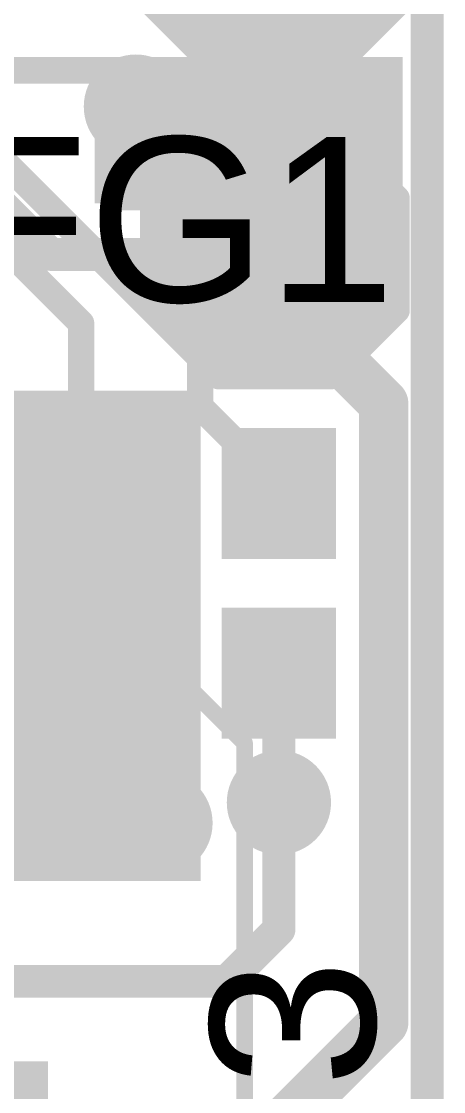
# Model space of a CAD drawing. Header units: millimetres. Extents: x -0.39 to 1.43, y -0.39 to 1.45.
# Drawn here: x 1.3021 to 1.4302, y 0.2391 to 0.5637 of the extents above; entities that cross this region are included whole.
import ezdxf

# ---------------------------------------------------------------- set-up
doc = ezdxf.new("R2010")
doc.units = ezdxf.units.MM
doc.header["$MEASUREMENT"] = 0
for name, color, linetype in [('BottomLayer', 5, 'Continuous'), ('BottomPaste', 16, 'Continuous'), ('BottomSolder', 6, 'Continuous'), ('Mechanical2', 216, 'Continuous'), ('TopLayer', 1, 'Continuous'), ('TopOverlay', 2, 'Continuous'), ('TopPaste', 8, 'Continuous'), ('TopSolder', 216, 'Continuous'), ('ViaHoleLayer', 16, 'Continuous')]:
    doc.layers.add(name, color=color, linetype=linetype)
doc.styles.add('Arial', font='', dxfattribs={"height": 0.2})
doc.styles.get('Arial').set_extended_font_data('Arial')

# ---------------------------------------------------------------- blocks, each defined once
blk = doc.blocks.new('T__________15')
at = {"layer": 'TopLayer'}
blk.add_hatch(color=1, dxfattribs=at).paths.add_polyline_path([(0.015, 0.03), (-0.015, 0.03), (-0.03, 0.015), (-0.03, -0.015), (-0.015, -0.03), (0.015, -0.03), (0.03, -0.015), (0.03, 0.015)])
at = {"layer": 'TopPaste'}
blk.add_hatch(color=8, dxfattribs=at).paths.add_polyline_path([(0.015, 0.03), (-0.015, 0.03), (-0.03, 0.015), (-0.03, -0.015), (-0.015, -0.03), (0.015, -0.03), (0.03, -0.015), (0.03, 0.015)])
at = {"layer": 'TopSolder'}
blk.add_hatch(color=216, dxfattribs=at).paths.add_polyline_path([(0.017, 0.034), (-0.017, 0.034), (-0.034, 0.017), (-0.034, -0.017), (-0.017, -0.034), (0.017, -0.034), (0.034, -0.017), (0.034, 0.017)])
at = {"layer": 'TopOverlay', "const_width": 0.00787}
for points in [[(-0.037, 0.017), (-0.017, 0.037)], [(-0.017, 0.037), (0.017, 0.037)], [(-0.017, 0.037), (0.017, 0.037)], [(0.017, 0.037), (0.037, 0.017)], [(-0.037, -0.017), (-0.037, 0.017)], [(0.037, -0.017), (0.037, 0.017)], [(-0.037, -0.017), (-0.017, -0.037)], [(0.017, -0.037), (0.037, -0.017)], [(-0.017, -0.037), (0.017, -0.037)], [(-0.017, -0.037), (0.017, -0.037)]]:
    blk.add_lwpolyline(points, dxfattribs=at)
at = {"layer": 'TopOverlay', "const_width": 0.00394}
for points in [[(-0.01897, 0.037, 1), (-0.01503, 0.037, 1)], [(-0.01897, 0.037, 1), (-0.01503, 0.037, 1)], [(-0.01897, 0.037, 1), (-0.01503, 0.037, 1)], [(0.01503, 0.037, 1), (0.01897, 0.037, 1)], [(0.01503, 0.037, 1), (0.01897, 0.037, 1)], [(0.01503, 0.037, 1), (0.01897, 0.037, 1)], [(-0.03897, 0.017, 1), (-0.03503, 0.017, 1)], [(-0.03897, 0.017, 1), (-0.03503, 0.017, 1)], [(0.03503, 0.017, 1), (0.03897, 0.017, 1)], [(0.03503, 0.017, 1), (0.03897, 0.017, 1)], [(-0.03897, -0.017, 1), (-0.03503, -0.017, 1)], [(-0.03897, -0.017, 1), (-0.03503, -0.017, 1)], [(0.03503, -0.017, 1), (0.03897, -0.017, 1)], [(0.03503, -0.017, 1), (0.03897, -0.017, 1)], [(-0.01897, -0.037, 1), (-0.01503, -0.037, 1)], [(-0.01897, -0.037, 1), (-0.01503, -0.037, 1)], [(-0.01897, -0.037, 1), (-0.01503, -0.037, 1)], [(0.01503, -0.037, 1), (0.01897, -0.037, 1)], [(0.01503, -0.037, 1), (0.01897, -0.037, 1)], [(0.01503, -0.037, 1), (0.01897, -0.037, 1)]]:
    blk.add_lwpolyline(points, format="xyb", close=True, dxfattribs=at)
blk = doc.blocks.new('TEST_POINT_43')
at = {"layer": 'TopLayer'}
blk.add_hatch(color=1, dxfattribs=at).paths.add_polyline_path([(0.015, 0.03), (-0.015, 0.03), (-0.03, 0.015), (-0.03, -0.015), (-0.015, -0.03), (0.015, -0.03), (0.03, -0.015), (0.03, 0.015)])
at = {"layer": 'TopPaste'}
blk.add_hatch(color=8, dxfattribs=at).paths.add_polyline_path([(0.015, 0.03), (-0.015, 0.03), (-0.03, 0.015), (-0.03, -0.015), (-0.015, -0.03), (0.015, -0.03), (0.03, -0.015), (0.03, 0.015)])
at = {"layer": 'TopSolder'}
blk.add_hatch(color=216, dxfattribs=at).paths.add_polyline_path([(0.017, 0.034), (-0.017, 0.034), (-0.034, 0.017), (-0.034, -0.017), (-0.017, -0.034), (0.017, -0.034), (0.034, -0.017), (0.034, 0.017)])
at = {"layer": 'TopOverlay', "const_width": 0.00787}
for points in [[(-0.037, 0.017), (-0.017, 0.037)], [(-0.017, 0.037), (0.017, 0.037)], [(-0.017, 0.037), (0.017, 0.037)], [(0.017, 0.037), (0.037, 0.017)], [(-0.037, -0.017), (-0.037, 0.017)], [(0.037, -0.017), (0.037, 0.017)], [(-0.037, -0.017), (-0.017, -0.037)], [(0.017, -0.037), (0.037, -0.017)], [(-0.017, -0.037), (0.017, -0.037)], [(-0.017, -0.037), (0.017, -0.037)]]:
    blk.add_lwpolyline(points, dxfattribs=at)
at = {"layer": 'TopOverlay', "const_width": 0.00394}
for points in [[(-0.01897, 0.037, 1), (-0.01503, 0.037, 1)], [(-0.01897, 0.037, 1), (-0.01503, 0.037, 1)], [(-0.01897, 0.037, 1), (-0.01503, 0.037, 1)], [(0.01503, 0.037, 1), (0.01897, 0.037, 1)], [(0.01503, 0.037, 1), (0.01897, 0.037, 1)], [(0.01503, 0.037, 1), (0.01897, 0.037, 1)], [(-0.03897, 0.017, 1), (-0.03503, 0.017, 1)], [(-0.03897, 0.017, 1), (-0.03503, 0.017, 1)], [(0.03503, 0.017, 1), (0.03897, 0.017, 1)], [(0.03503, 0.017, 1), (0.03897, 0.017, 1)], [(-0.03897, -0.017, 1), (-0.03503, -0.017, 1)], [(-0.03897, -0.017, 1), (-0.03503, -0.017, 1)], [(0.03503, -0.017, 1), (0.03897, -0.017, 1)], [(0.03503, -0.017, 1), (0.03897, -0.017, 1)], [(-0.01897, -0.037, 1), (-0.01503, -0.037, 1)], [(-0.01897, -0.037, 1), (-0.01503, -0.037, 1)], [(-0.01897, -0.037, 1), (-0.01503, -0.037, 1)], [(0.01503, -0.037, 1), (0.01897, -0.037, 1)], [(0.01503, -0.037, 1), (0.01897, -0.037, 1)], [(0.01503, -0.037, 1), (0.01897, -0.037, 1)]]:
    blk.add_lwpolyline(points, format="xyb", close=True, dxfattribs=at)
blk = doc.blocks.new('C__0603_B_50')
at = {"layer": 'BottomLayer'}
for points in [[(-0.045, -0.0175), (-0.045, 0.0175), (-0.015, 0.0175), (-0.015, -0.0175)], [(0.015, -0.0175), (0.015, 0.0175), (0.045, 0.0175), (0.045, -0.0175)]]:
    blk.add_hatch(color=5, dxfattribs=at).paths.add_polyline_path(points)
at = {"layer": 'BottomPaste'}
for points in [[(-0.045, -0.0175), (-0.045, 0.0175), (-0.015, 0.0175), (-0.015, -0.0175)], [(0.015, -0.0175), (0.015, 0.0175), (0.045, 0.0175), (0.045, -0.0175)]]:
    blk.add_hatch(color=16, dxfattribs=at).paths.add_polyline_path(points)
at = {"layer": 'BottomSolder'}
for points in [[(-0.04736, -0.01986), (-0.04736, 0.01986), (-0.01264, 0.01986), (-0.01264, -0.01986)], [(0.01264, -0.01986), (0.01264, 0.01986), (0.04736, 0.01986), (0.04736, -0.01986)]]:
    blk.add_hatch(color=6, dxfattribs=at).paths.add_polyline_path(points)
blk = doc.blocks.new('RVT1H101M0607_52')
at = {"layer": 'TopOverlay', "const_width": 0.005}
for points in [[(-0.13124, 0.072), (-0.07224, 0.131)], [(0.13076, 0.131), (-0.07224, 0.131)], [(-0.13124, 0.052), (-0.13124, 0.072)], [(-0.15424, 0.04), (-0.15424, 0.068)]]:
    blk.add_lwpolyline(points, dxfattribs=at)
at = {"layer": 'TopOverlay', "const_width": 0.0025}
for points in [[(-0.07349, 0.131, 1), (-0.07099, 0.131, 1)], [(-0.07349, 0.131, 1), (-0.07099, 0.131, 1)], [(-0.13249, 0.072, 1), (-0.12999, 0.072, 1)], [(-0.13249, 0.072, 1), (-0.12999, 0.072, 1)], [(-0.15549, 0.068, 1), (-0.15299, 0.068, 1)]]:
    blk.add_lwpolyline(points, format="xyb", close=True, dxfattribs=at)
blk = doc.blocks.new('C__0603_B_75')
at = {"layer": 'BottomLayer'}
for points in [[(-0.045, -0.0175), (-0.045, 0.0175), (-0.015, 0.0175), (-0.015, -0.0175)], [(0.015, -0.0175), (0.015, 0.0175), (0.045, 0.0175), (0.045, -0.0175)]]:
    blk.add_hatch(color=5, dxfattribs=at).paths.add_polyline_path(points)
at = {"layer": 'BottomPaste'}
for points in [[(-0.045, -0.0175), (-0.045, 0.0175), (-0.015, 0.0175), (-0.015, -0.0175)], [(0.015, -0.0175), (0.015, 0.0175), (0.045, 0.0175), (0.045, -0.0175)]]:
    blk.add_hatch(color=16, dxfattribs=at).paths.add_polyline_path(points)
at = {"layer": 'BottomSolder'}
for points in [[(-0.04736, -0.01986), (-0.04736, 0.01986), (-0.01264, 0.01986), (-0.01264, -0.01986)], [(0.01264, -0.01986), (0.01264, 0.01986), (0.04736, 0.01986), (0.04736, -0.01986)]]:
    blk.add_hatch(color=6, dxfattribs=at).paths.add_polyline_path(points)
blk = doc.blocks.new('R___0603_B_79')
at = {"layer": 'BottomLayer'}
for points in [[(-0.045, -0.0175), (-0.045, 0.0175), (-0.015, 0.0175), (-0.015, -0.0175)], [(0.015, -0.0175), (0.015, 0.0175), (0.045, 0.0175), (0.045, -0.0175)]]:
    blk.add_hatch(color=5, dxfattribs=at).paths.add_polyline_path(points)
at = {"layer": 'BottomPaste'}
for points in [[(-0.045, -0.0175), (-0.045, 0.0175), (-0.015, 0.0175), (-0.015, -0.0175)], [(0.015, -0.0175), (0.015, 0.0175), (0.045, 0.0175), (0.045, -0.0175)]]:
    blk.add_hatch(color=16, dxfattribs=at).paths.add_polyline_path(points)
at = {"layer": 'BottomSolder'}
for points in [[(-0.049, -0.0215), (-0.049, 0.0215), (-0.011, 0.0215), (-0.011, -0.0215)], [(0.011, -0.0215), (0.011, 0.0215), (0.049, 0.0215), (0.049, -0.0215)]]:
    blk.add_hatch(color=6, dxfattribs=at).paths.add_polyline_path(points)
blk = doc.blocks.new('C___0402_B_94')
at = {"layer": 'BottomLayer'}
for points in [[(-0.0095, 0.0125), (-0.0095, -0.0125), (-0.0275, -0.0125), (-0.0275, 0.0125)], [(0.0275, 0.0125), (0.0275, -0.0125), (0.0095, -0.0125), (0.0095, 0.0125)]]:
    blk.add_hatch(color=5, dxfattribs=at).paths.add_polyline_path(points)
at = {"layer": 'BottomPaste'}
for points in [[(-0.0095, 0.0125), (-0.0095, -0.0125), (-0.0275, -0.0125), (-0.0275, 0.0125)], [(0.0275, 0.0125), (0.0275, -0.0125), (0.0095, -0.0125), (0.0095, 0.0125)]]:
    blk.add_hatch(color=16, dxfattribs=at).paths.add_polyline_path(points)
at = {"layer": 'BottomSolder'}
for points in [[(-0.00714, 0.01486), (-0.00714, -0.01486), (-0.02986, -0.01486), (-0.02986, 0.01486)], [(0.02986, 0.01486), (0.02986, -0.01486), (0.00714, -0.01486), (0.00714, 0.01486)]]:
    blk.add_hatch(color=6, dxfattribs=at).paths.add_polyline_path(points)

msp = doc.modelspace()

# ---------------------------------------------------------------- hatches: boundary and pattern name
at = {"layer": 'BottomLayer'}
for points in [[(1.32838, 0.50632), (1.41775, 0.50632), (1.41775, 0.55282), (1.32838, 0.55282)], [(1.17466, 0.37548), (1.33524, 0.37548), (1.33524, 0.39448), (1.17466, 0.39448)], [(1.29824, 0.309), (1.35638, 0.309), (1.35638, 0.39448), (1.29824, 0.39448)], [(1.24922, 0.091), (1.31024, 0.091), (1.31024, 0.24828), (1.24922, 0.24828)]]:
    msp.add_hatch(color=5, dxfattribs=at).paths.add_polyline_path(points)
h = msp.add_hatch(color=5, dxfattribs=at)
edge = h.paths.add_edge_path()
edge.add_arc((1.33686, 0.53782), 0.01181, 0, 360)
h = msp.add_hatch(color=5, dxfattribs=at)
edge = h.paths.add_edge_path()
edge.add_arc((1.38024, 0.32676), 0.01181, 0, 360)
h = msp.add_hatch(color=5, dxfattribs=at)
edge = h.paths.add_edge_path()
edge.add_arc((1.31824, 0.32054), 0.01181, 0, 360)
h = msp.add_hatch(color=5, dxfattribs=at)
edge = h.paths.add_edge_path()
edge.add_arc((1.34432, 0.32054), 0.01181, 0, 360)
at = {"layer": 'BottomSolder'}
h = msp.add_hatch(color=6, dxfattribs=at)
edge = h.paths.add_edge_path()
edge.add_arc((1.33686, 0.53782), 0.01581, 0, 360)
h = msp.add_hatch(color=6, dxfattribs=at)
edge = h.paths.add_edge_path()
edge.add_arc((1.38024, 0.32676), 0.01581, 0, 360)
h = msp.add_hatch(color=6, dxfattribs=at)
edge = h.paths.add_edge_path()
edge.add_arc((1.31824, 0.32054), 0.01581, 0, 360)
h = msp.add_hatch(color=6, dxfattribs=at)
edge = h.paths.add_edge_path()
edge.add_arc((1.34432, 0.32054), 0.01581, 0, 360)
at = {"layer": 'TopLayer'}
h = msp.add_hatch(color=1, dxfattribs=at)
edge = h.paths.add_edge_path()
edge.add_arc((1.33686, 0.53782), 0.01181, 0, 360)
for points in [[(1.19334, 0.303), (1.3565, 0.303), (1.3565, 0.45167), (1.19334, 0.45167)], [(1.17488, 0.091), (1.30524, 0.091), (1.30524, 0.245), (1.17488, 0.245)]]:
    msp.add_hatch(color=1, dxfattribs=at).paths.add_polyline_path(points)
h = msp.add_hatch(color=1, dxfattribs=at)
edge = h.paths.add_edge_path()
edge.add_arc((1.38024, 0.32676), 0.01181, 0, 360)
h = msp.add_hatch(color=1, dxfattribs=at)
edge = h.paths.add_edge_path()
edge.add_arc((1.31824, 0.32054), 0.01181, 0, 360)
h = msp.add_hatch(color=1, dxfattribs=at)
edge = h.paths.add_edge_path()
edge.add_arc((1.34432, 0.32054), 0.01181, 0, 360)
at = {"layer": 'TopSolder'}
h = msp.add_hatch(color=216, dxfattribs=at)
edge = h.paths.add_edge_path()
edge.add_arc((1.33686, 0.53782), 0.01581, 0, 360)
h = msp.add_hatch(color=216, dxfattribs=at)
edge = h.paths.add_edge_path()
edge.add_arc((1.38024, 0.32676), 0.01581, 0, 360)
h = msp.add_hatch(color=216, dxfattribs=at)
edge = h.paths.add_edge_path()
edge.add_arc((1.31824, 0.32054), 0.01581, 0, 360)
h = msp.add_hatch(color=216, dxfattribs=at)
edge = h.paths.add_edge_path()
edge.add_arc((1.34432, 0.32054), 0.01581, 0, 360)
at = {"layer": 'ViaHoleLayer'}
h = msp.add_hatch(color=16, dxfattribs=at)
edge = h.paths.add_edge_path()
edge.add_arc((1.33686, 0.53782), 0.00591, 0, 360)
h = msp.add_hatch(color=16, dxfattribs=at)
edge = h.paths.add_edge_path()
edge.add_arc((1.38024, 0.32676), 0.00591, 0, 360)
h = msp.add_hatch(color=16, dxfattribs=at)
edge = h.paths.add_edge_path()
edge.add_arc((1.31824, 0.32054), 0.00591, 0, 360)
h = msp.add_hatch(color=16, dxfattribs=at)
edge = h.paths.add_edge_path()
edge.add_arc((1.34432, 0.32054), 0.00591, 0, 360)

# ---------------------------------------------------------------- linework, layer by layer
at = {"layer": 'BottomLayer'}
for points, const_width in [([(1.29281, 0.54882), (1.35382, 0.54882)], 0.008), ([(1.35382, 0.54882), (1.37307, 0.52957)], 0.008), ([(1.37123, 0.54807), (1.3889, 0.54807)], 0.008), ([(1.28018, 0.53782), (1.35638, 0.46162)], 0.008), ([(1.33686, 0.52876), (1.33686, 0.53782)], 0.008), ([(1.33686, 0.53542), (1.33686, 0.53782)], 0.008), ([(1.33686, 0.53542), (1.34271, 0.52957)], 0.008), ([(1.33686, 0.52876), (1.34912, 0.5165)], 0.008), ([(1.27422, 0.51813), (1.32024, 0.47211)], 0.008), ([(1.34912, 0.5155), (1.34912, 0.5165)], 0.008), ([(1.3904, 0.46941), (1.3904, 0.48582)], 0.015), ([(1.32024, 0.45411), (1.32024, 0.47211)], 0.008), ([(1.3904, 0.46941), (1.412, 0.4478)], 0.015), ([(1.35638, 0.44682), (1.35638, 0.46162)], 0.008), ([(1.32024, 0.4464), (1.32024, 0.45411)], 0.008), ([(1.412, 0.26), (1.412, 0.4478)], 0.015), ([(1.32024, 0.42046), (1.32024, 0.4464)], 0.008), ([(1.35638, 0.44682), (1.36924, 0.43396)], 0.008), ([(1.36924, 0.43396), (1.36924, 0.43396)], 0.008), ([(1.30875, 0.37948), (1.30924, 0.37948)], 0.008), ([(1.30924, 0.37948), (1.32024, 0.36848)], 0.008), ([(1.32024, 0.36598), (1.32024, 0.36848)], 0.008), ([(1.38024, 0.32676), (1.38024, 0.36598)], 0.01), ([(1.36, 0.208), (1.412, 0.26)], 0.015)]:
    msp.add_lwpolyline(points, dxfattribs=dict(at, const_width=const_width))
for points, const_width in [([(1.35182, 0.54882, 1), (1.35582, 0.54882, 1)], 0.004), ([(1.35182, 0.54882, 1), (1.35582, 0.54882, 1)], 0.004), ([(1.36923, 0.54807, 1), (1.37323, 0.54807, 1)], 0.004), ([(1.3869, 0.54807, 1), (1.3909, 0.54807, 1)], 0.004), ([(1.33486, 0.53782, 1), (1.33886, 0.53782, 1)], 0.004), ([(1.33486, 0.53782, 1), (1.33886, 0.53782, 1)], 0.004), ([(1.33486, 0.53542, 1), (1.33886, 0.53542, 1)], 0.004), ([(1.33486, 0.53542, 1), (1.33886, 0.53542, 1)], 0.004), ([(1.33486, 0.52876, 1), (1.33886, 0.52876, 1)], 0.004), ([(1.33486, 0.52876, 1), (1.33886, 0.52876, 1)], 0.004), ([(1.34071, 0.52957, 1), (1.34471, 0.52957, 1)], 0.004), ([(1.37107, 0.52957, 1), (1.37507, 0.52957, 1)], 0.004), ([(1.34712, 0.5165, 1), (1.35112, 0.5165, 1)], 0.004), ([(1.34712, 0.5165, 1), (1.35112, 0.5165, 1)], 0.004), ([(1.34712, 0.5155, 1), (1.35112, 0.5155, 1)], 0.004), ([(1.38665, 0.48582, 1), (1.39415, 0.48582, 1)], 0.0075), ([(1.31824, 0.47211, 1), (1.32224, 0.47211, 1)], 0.004), ([(1.31824, 0.47211, 1), (1.32224, 0.47211, 1)], 0.004), ([(1.38665, 0.46941, 1), (1.39415, 0.46941, 1)], 0.0075), ([(1.38665, 0.46941, 1), (1.39415, 0.46941, 1)], 0.0075), ([(1.35438, 0.46162, 1), (1.35838, 0.46162, 1)], 0.004), ([(1.35438, 0.46162, 1), (1.35838, 0.46162, 1)], 0.004), ([(1.31824, 0.45411, 1), (1.32224, 0.45411, 1)], 0.004), ([(1.31824, 0.45411, 1), (1.32224, 0.45411, 1)], 0.004), ([(1.40825, 0.4478, 1), (1.41575, 0.4478, 1)], 0.0075), ([(1.40825, 0.4478, 1), (1.41575, 0.4478, 1)], 0.0075), ([(1.31824, 0.4464, 1), (1.32224, 0.4464, 1)], 0.004), ([(1.31824, 0.4464, 1), (1.32224, 0.4464, 1)], 0.004), ([(1.35438, 0.44682, 1), (1.35838, 0.44682, 1)], 0.004), ([(1.35438, 0.44682, 1), (1.35838, 0.44682, 1)], 0.004), ([(1.36724, 0.43396, 1), (1.37124, 0.43396, 1)], 0.004), ([(1.36724, 0.43396, 1), (1.37124, 0.43396, 1)], 0.004), ([(1.36724, 0.43396, 1), (1.37124, 0.43396, 1)], 0.004), ([(1.31824, 0.42046, 1), (1.32224, 0.42046, 1)], 0.004), ([(1.30675, 0.37948, 1), (1.31075, 0.37948, 1)], 0.004), ([(1.30724, 0.37948, 1), (1.31124, 0.37948, 1)], 0.004), ([(1.30724, 0.37948, 1), (1.31124, 0.37948, 1)], 0.004), ([(1.31824, 0.36848, 1), (1.32224, 0.36848, 1)], 0.004), ([(1.31824, 0.36848, 1), (1.32224, 0.36848, 1)], 0.004), ([(1.37774, 0.36598, 1), (1.38274, 0.36598, 1)], 0.005), ([(1.31824, 0.36598, 1), (1.32224, 0.36598, 1)], 0.004), ([(1.37774, 0.32676, 1), (1.38274, 0.32676, 1)], 0.005), ([(1.40825, 0.26, 1), (1.41575, 0.26, 1)], 0.0075), ([(1.40825, 0.26, 1), (1.41575, 0.26, 1)], 0.0075)]:
    msp.add_lwpolyline(points, format="xyb", close=True, dxfattribs=dict(at, const_width=const_width))
at = {"layer": 'Mechanical2', "const_width": 0.01}
msp.add_lwpolyline([(1.42519, -0.0448), (1.42519, 1.28673)], dxfattribs=at)
at = {"layer": 'TopLayer', "const_width": 0.01}
for points in [[(1.2885, 0.5155), (1.311, 0.493)], [(1.311, 0.493), (1.379, 0.493)], [(1.38024, 0.28824), (1.38024, 0.32676)], [(1.36453, 0.27253), (1.38024, 0.28824)], [(1.19334, 0.27253), (1.36453, 0.27253)]]:
    msp.add_lwpolyline(points, dxfattribs=at)
at = {"layer": 'TopLayer', "const_width": 0.005}
for points in [[(1.3085, 0.493, 1), (1.3135, 0.493, 1)], [(1.3085, 0.493, 1), (1.3135, 0.493, 1)], [(1.3765, 0.493, 1), (1.3815, 0.493, 1)], [(1.37774, 0.32676, 1), (1.38274, 0.32676, 1)], [(1.37774, 0.28824, 1), (1.38274, 0.28824, 1)], [(1.37774, 0.28824, 1), (1.38274, 0.28824, 1)], [(1.36203, 0.27253, 1), (1.36703, 0.27253, 1)], [(1.36203, 0.27253, 1), (1.36703, 0.27253, 1)]]:
    msp.add_lwpolyline(points, format="xyb", close=True, dxfattribs=at)

# ---------------------------------------------------------------- block references
for name, p in [('TEST_POINT_43', (1.379, 0.58585)), ('T__________15', (1.379, 0.493))]:
    msp.add_blockref(name, p)
for name, p, rotation in [('R___0603_B_79', (1.34588, 0.5575), 90), ('C___0402_B_94', (1.3904, 0.50432), 90), ('RVT1H101M0607_52', (1.23884, 0.27253), 270), ('C__0603_B_75', (1.35024, 0.42046), 180), ('C__0603_B_50', (1.35024, 0.36598), 180)]:
    msp.add_blockref(name, p, dxfattribs=dict(rotation=rotation))

# ---------------------------------------------------------------- texts
at = {"layer": 'TopOverlay', "style": 'Arial'}
for s, rotation, p in [('CFG1', 360, (1.22921, 0.47859)), ('CFG3', 90, (1.40941, 0.093))]:
    msp.add_text(s, height=0.05, rotation=rotation, dxfattribs=at).set_placement(p)

doc.saveas('drawing.dxf')
